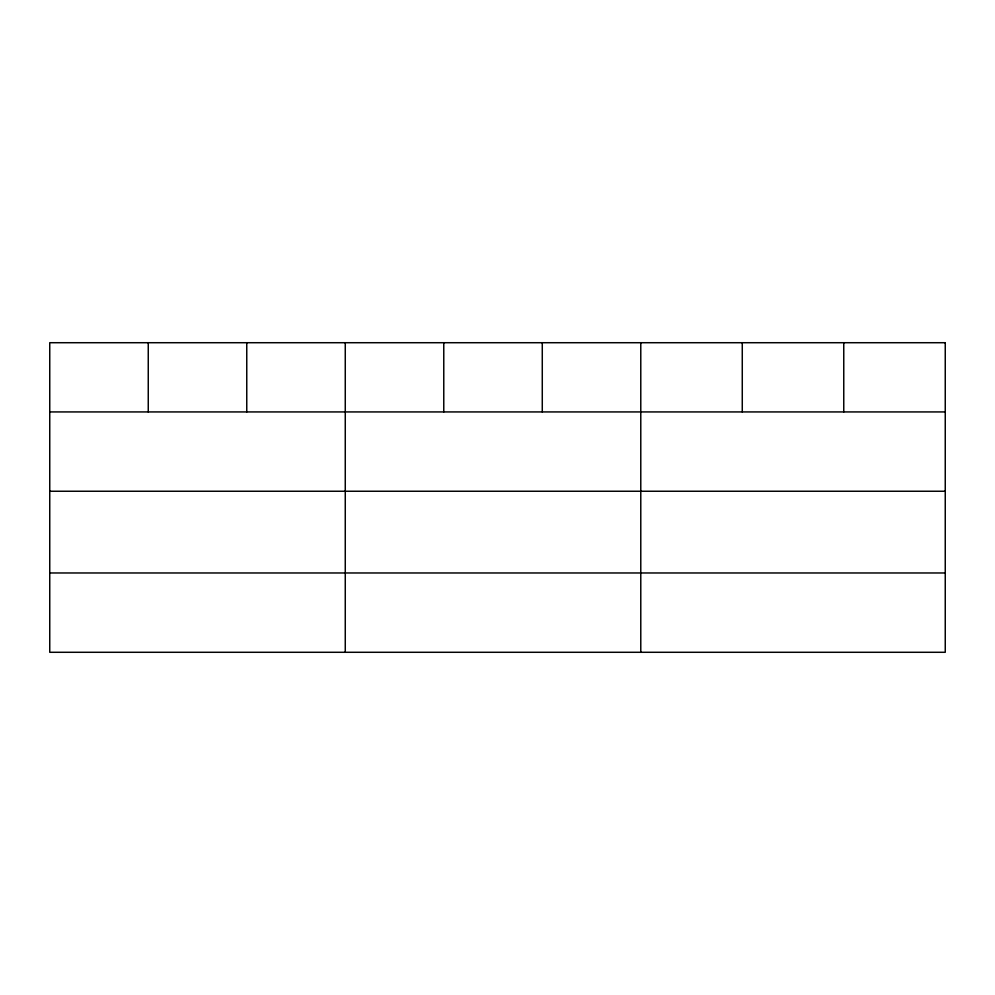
<?xml version="1.0" encoding="UTF-8"?>
<svg xmlns="http://www.w3.org/2000/svg" width="995" height="995" viewBox="0 0 995 995"><rect width="100%" height="100%" fill="white"/><g stroke="black" fill="none" stroke-linecap="round" stroke-linejoin="round"><path stroke-width="1.49" d="M49.75 411.93L945.25 411.93M49.75 491.244L945.25 491.244M49.75 572.971L945.25 572.971M843.76 342.715L843.76 411.93M742.27 342.715L742.27 411.93M640.78 342.715L640.78 652.285M542.275 342.715L542.275 411.93M443.77 342.715L443.77 411.93M345.265 342.715L345.265 652.285M246.76 342.715L246.76 411.93M148.255 342.715L148.255 411.93M945.25 342.715L49.75 342.715L49.75 652.285L945.25 652.285L945.25 342.715"/></g></svg>
